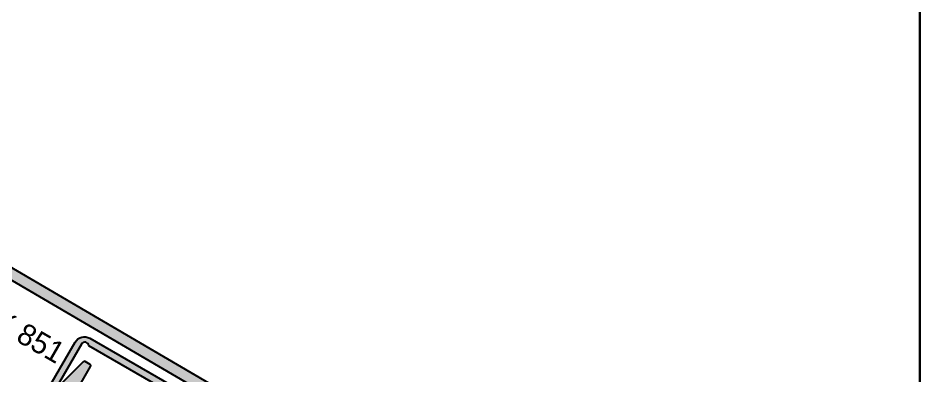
# Model space of a CAD drawing. Header units: millimetres. Extents: x -153 to 2280, y 0 to 724.
# Drawn here: x 1736 to 1820, y 526.3 to 559.6 of the extents above; entities that cross this region are included whole.
import ezdxf
from ezdxf.enums import TextEntityAlignment as Align

# ---------------------------------------------------------------- set-up
doc = ezdxf.new("R2010")
doc.units = ezdxf.units.MM
doc.header["$LTSCALE"] = 0.025
doc.header["$MEASUREMENT"] = 0
for name, color, linetype in [('FILL', 253, 'Continuous'), ('GROSSA', 8, 'Continuous'), ('MARCHIO', 7, 'Continuous'), ('TESTO', 2, 'Continuous')]:
    doc.layers.add(name, color=color, linetype=linetype)
doc.styles.add('Aluk Text', font='GOTHIC.TTF')

msp = doc.modelspace()

# ---------------------------------------------------------------- hatches: boundary and pattern name
at = {"layer": 'FILL'}
h = msp.add_hatch(color=256, dxfattribs=at)
h.dxf.hatch_style = 1
edge = h.paths.add_edge_path()
edge.add_arc((1762.602510018358, 518.1292598567215), 2, 359.9999999999992, 419.9999999999981)
edge.add_line((1763.602510018358, 519.8613106642904), (1681.468202400046, 567.9356837692142))
edge.add_arc((1682.468202400046, 569.667734576783), 2.000000000000016, 180.0000000000008, 240.00000000000028, ccw=False)
edge.add_line((1680.468202400046, 569.667734576783), (1680.468202400046, 646.9403756130283))
edge.add_arc((1681.218202400046, 646.9403756130283), 0.75, 63.6754690221843, 180, ccw=False)
edge.add_line((1681.55079363323, 647.6125980997161), (1690.206237248004, 643.3301994555098))
edge.add_line((1690.206237248004, 643.3301994555098), (1690.649692225583, 644.2264961044269))
edge.add_line((1690.649692225583, 644.2264961044269), (1681.633384866415, 648.6874370023314))
edge.add_arc((1680.968202400046, 647.3429920289557), 1.499999999999999, 63.67546902218528, 180)
edge.add_line((1679.468202400046, 647.3429920289557), (1679.468202400046, 569.667734576783))
edge.add_arc((1682.468202400046, 569.667734576783), 3, 180, 240)
edge.add_line((1680.968202400046, 567.0696583654296), (1763.102510018358, 518.9952852605059))
edge.add_arc((1762.602510018358, 518.1292598567215), 0.9999999999999912, -1.5916157281026244e-12, 59.99999999999221, ccw=False)
edge.add_line((1763.602510018358, 518.1292598567215), (1763.602510018358, 511.1292598567214))
edge.add_line((1763.602510018358, 511.1292598567215), (1764.602510018358, 511.1292598567215))
edge.add_line((1764.602510018358, 511.1292598567215), (1764.602510018358, 518.1292598567215))
h = msp.add_hatch(color=256, dxfattribs=at)
h.dxf.hatch_style = 1
edge = h.paths.add_edge_path()
edge.add_line((1759.848967424091, 512.6064917080627), (1762.561076885499, 517.3156909551458))
edge.add_arc((1762.23631735908, 517.5031909551442), 0.3749999999992208, 330.0000000002171, 473.1301023539081)
edge.add_line((1762.089009737947, 517.8480466709957), (1742.646739422985, 529.0730466709994))
edge.add_arc((1742.27443180185, 529.0281909551453), 0.3749999999998747, 6.869897646244139, 150.0000000000032)
edge.add_line((1741.949672275431, 529.2156909551452), (1739.230285071249, 524.5106899242068))
edge.add_arc((1739.112937580138, 524.2438124658775), 0.2915373242559928, -122.06933845400698, 66.26464290299998, ccw=False)
edge.add_line((1738.958147245819, 523.996761936965), (1738.635086926736, 523.4811469080844))
edge.add_line((1738.635086926736, 523.4811469080844), (1738.115814877563, 523.780948765457))
edge.add_line((1738.115814877563, 523.7809487654569), (1741.363875957848, 529.4092964849627))
edge.add_arc((1742.230016764384, 528.9094964216849), 0.999999999999996, 59.99999999999949, 150.0132268257273, ccw=False)
edge.add_line((1742.730016764384, 529.7755218254692), (1762.655812491303, 518.2713582987153))
edge.add_arc((1762.155812491303, 517.4053328949309), 1.000000000000008, -29.970815914154514, 60.000000000000284, ccw=False)
edge.add_line((1763.022092461926, 516.9057740770763), (1759.774990940736, 511.2760221874133))
edge.add_line((1759.774990940736, 511.2760221874133), (1759.255718838039, 511.5758240756884))
edge.add_line((1759.255718838039, 511.5758240756884), (1759.540326387512, 512.1136208500898))
edge.add_arc((1759.67669255547, 512.3712994865168), 0.2915373242559861, 53.77776800857288, 242.1117493655762, ccw=False)
h = msp.add_hatch(color=256, dxfattribs=at)
h.dxf.hatch_style = 1
edge = h.paths.add_edge_path()
edge.add_arc((1754.521691428723, 516.0410668823769), 0.2500000000000205, 240.00000000000682, 330.00000000000273, ccw=False)
edge.add_line((1754.396691428723, 515.8245605314307), (1749.698503613192, 518.5370605314306))
edge.add_line((1749.698503613192, 518.5370605314306), (1749.493599802624, 518.4821567208628))
edge.add_line((1749.493599802624, 518.4821567208629), (1749.438695992057, 518.6870605314307))
edge.add_line((1749.438695992057, 518.6870605314306), (1744.740508176526, 521.3995605314304))
edge.add_arc((1744.865508176526, 521.6160668823766), 0.2500000000000063, 150.0000000000023, 240.0000000000084, ccw=False)
edge.add_line((1744.64900182558, 521.7410668823766), (1745.27400182558, 522.8235986371075))
edge.add_arc((1745.057495474634, 522.9485986371075), 0.2500000000000276, 329.9999999999999, 419.9999999999938)
edge.add_line((1745.182495474634, 523.1651049880536), (1741.891598940253, 525.0651049880535))
edge.add_arc((1742.016598940253, 525.2816113389997), 0.2500000000000347, 150.0000000000027, 239.9999999999971, ccw=False)
edge.add_line((1741.800092589307, 525.4066113389997), (1742.800092589307, 527.1386621465685))
edge.add_arc((1742.670188778739, 527.2136621465685), 0.1500000000000564, 330.00000000003, 420.0000000000152)
edge.add_line((1742.745188778739, 527.3435659571362), (1742.291500848298, 527.6055028059048))
edge.add_arc((1742.216500848298, 527.4755989953371), 0.1500000000000252, 59.9999999999855, 134.9999999999846)
edge.add_line((1742.11043483112, 527.5816650125153), (1739.702849402874, 525.1740795842692))
edge.add_line((1739.702849402873, 525.1740795842691), (1739.564067586356, 524.9337024268947))
edge.add_line((1739.564067586356, 524.9337024268947), (1739.747080288249, 524.2506897250025))
edge.add_line((1739.747080288249, 524.2506897250025), (1739.510862104766, 523.8415478295385))
edge.add_arc((1739.380958294198, 523.9165478295386), 0.1500000000000006, 239.9999999999707, 329.9999999999801, ccw=False)
edge.add_line((1739.305958294198, 523.786644018971), (1739.067801308157, 523.9241440189709))
edge.add_arc((1739.030301308157, 523.8591921136871), 0.07500000000000029, 59.99999999998008, 149.9999999999855)
edge.add_line((1738.965349402873, 523.8966921136871), (1738.740349402874, 523.5069806819843))
edge.add_arc((1738.805301308157, 523.4694806819841), 0.07500000000004761, 150.000000000026, 239.9999999999909)
edge.add_line((1738.767801308157, 523.4045287767003), (1740.294489749923, 522.5230947938783))
edge.add_arc((1740.369489749923, 522.6529986044459), 0.1500000000000375, 239.9999999999882, 284.9999999999908)
edge.add_line((1740.408312606688, 522.5081097305025), (1740.766391624764, 522.6040567142225))
edge.add_arc((1740.727568767999, 522.7489455881657), 0.150000000000003, 285.0000000000279, 330.0000000000192)
edge.add_line((1740.857472578566, 522.6739455881658), (1740.876406561388, 522.7067402084032))
edge.add_arc((1740.746502750821, 522.7817402084032), 0.1500000000000531, 330.0000000000105, 420.0000000000178)
edge.add_line((1740.821502750821, 522.911644018971), (1740.431791319118, 523.1366440189709))
edge.add_arc((1740.506791319118, 523.2665478295386), 0.1500000000000129, 149.9999999999902, 239.9999999999828, ccw=False)
edge.add_line((1740.37688750855, 523.3415478295385), (1740.87688750855, 524.207573233323))
edge.add_arc((1741.093393859496, 524.082573233323), 0.2499999999999959, 59.99999999999949, 149.9999999999995, ccw=False)
edge.add_line((1741.218393859496, 524.2990795842692), (1743.81647007085, 522.7990795842692))
edge.add_arc((1743.69147007085, 522.582573233323), 0.2500000000000082, -29.999999999994486, 60.00000000000108, ccw=False)
edge.add_line((1743.907976421796, 522.457573233323), (1743.407976421796, 521.5915478295385))
edge.add_arc((1743.278072611228, 521.6665478295386), 0.1500000000000214, 240.00000000000972, 330.0000000000098, ccw=False)
edge.add_line((1743.203072611228, 521.5366440189708), (1742.813361179525, 521.7616440189709))
edge.add_arc((1742.738361179525, 521.6317402084032), 0.1499999999999579, 60.00000000000828, 150.0000000000043)
edge.add_line((1742.608457368957, 521.7067402084033), (1742.564523386135, 521.6306443179767))
edge.add_arc((1742.694427196703, 521.5556443179765), 0.1500000000000044, 149.9999999999558, 194.9999999999607)
edge.add_line((1742.54953832276, 521.5168214612113), (1742.627184036291, 521.2270437133238))
edge.add_arc((1742.772072910234, 521.2658665700894), 0.1500000000001633, 195.0000000000677, 240.0000000000692)
edge.add_line((1742.697072910234, 521.1359627595216), (1755.190126695015, 513.9230947938784))
edge.add_arc((1755.265126695015, 514.052998604446), 0.1500000000000517, 239.9999999999788, 284.9999999999789)
edge.add_line((1755.303949551781, 513.9081097305026), (1755.593727299667, 513.9857554440333))
edge.add_arc((1755.554904442902, 514.1306443179767), 0.1500000000000104, 285.0000000000384, 330.0000000000387)
edge.add_line((1755.68480825347, 514.0556443179768), (1755.728742236292, 514.1317402084032))
edge.add_arc((1755.598838425724, 514.2067402084033), 0.1499999999999054, 329.9999999999779, 419.9999999999853)
edge.add_line((1755.673838425724, 514.3366440189709), (1755.284126994021, 514.5616440189709))
edge.add_arc((1755.359126994021, 514.6915478295385), 0.1500000000000129, 149.9999999999902, 239.9999999999828, ccw=False)
edge.add_line((1755.229223183453, 514.7665478295386), (1755.729223183453, 515.6325732333231))
edge.add_arc((1755.945729534399, 515.5075732333231), 0.2499999999999959, 59.99999999999949, 149.9999999999995, ccw=False)
edge.add_line((1756.070729534399, 515.7240795842691), (1758.66345151677, 514.2271708498135))
edge.add_arc((1758.53845151677, 514.0106644988675), 0.249999999999994, -29.999999999997726, 60.00000000000671, ccw=False)
edge.add_line((1758.754957867716, 513.8856644988675), (1758.254957867716, 513.019639095083))
edge.add_arc((1758.125054057149, 513.094639095083), 0.1499999999999968, 240.00000000000028, 330.0000000000043, ccw=False)
edge.add_line((1758.050054057149, 512.9647352845153), (1757.660342625446, 513.1897352845153))
edge.add_arc((1757.585342625445, 513.0598314739476), 0.1499999999999968, 60.00000000000431, 150.0000000000137)
edge.add_line((1757.455438814878, 513.1348314739475), (1757.436504832056, 513.1020368537102))
edge.add_arc((1757.566408642624, 513.0270368537102), 0.1500000000000176, 150.000000000034, 195.0000000000265)
edge.add_line((1757.42151976868, 512.9882139969449), (1757.5174667524, 512.6301349788691))
edge.add_arc((1757.662355626343, 512.6689578356345), 0.1500000000000057, 195.0000000000107, 240.0000000000191)
edge.add_line((1757.587355626343, 512.5390540250668), (1759.114044068109, 511.6576200422448))
edge.add_arc((1759.151544068109, 511.7225719475286), 0.07500000000002681, 239.9999999999667, 329.9999999999761)
edge.add_line((1759.216495973393, 511.6850719475286), (1759.441495973393, 512.0747833792315))
edge.add_arc((1759.376544068109, 512.1122833792315), 0.07499999999995627, 329.9999999999732, 419.9999999999826)
edge.add_line((1759.414044068109, 512.1772352845153), (1759.175887082068, 512.3147352845153))
edge.add_arc((1759.250887082068, 512.444639095083), 0.1499999999999968, 150.000000000009, 240.00000000000432, ccw=False)
edge.add_line((1759.120983271501, 512.519639095083), (1759.357201454983, 512.928780990547))
edge.add_line((1759.357201454983, 512.9287809905469), (1760.040214156876, 513.1117936924392))
edge.add_line((1760.040214156876, 513.1117936924392), (1760.178995973393, 513.3521708498135))
edge.add_line((1760.178995973393, 513.3521708498135), (1761.040373518081, 516.5668756110891))
edge.add_arc((1760.798892061509, 516.6315803723649), 0.2499999999999765, 345.0000000000007, 420.0000000000035)
edge.add_line((1760.923892061509, 516.8480867233109), (1760.536656597527, 517.0716572226806))
edge.add_arc((1760.461656597527, 516.941753412113), 0.1499999999999172, 60.00000000002436, 150.0000000000271)
edge.add_line((1760.331752786959, 517.016753412113), (1759.331752786959, 515.2847026045441))
edge.add_arc((1759.115246436013, 515.4097026045441), 0.2500000000000205, 240.00000000000108, 330.00000000000273, ccw=False)
edge.add_line((1758.990246436013, 515.193196253598), (1755.704704130615, 517.0901049880536))
edge.add_arc((1755.579704130615, 516.8735986371075), 0.2499999999999817, 60.00000000000509, 150.0000000000055)
edge.add_line((1755.363197779669, 516.9985986371075), (1754.738197779669, 515.9160668823769))

# ---------------------------------------------------------------- linework, layer by layer
at = {"layer": 'GROSSA'}
for points in [[(1764.602510018358, 518.1292598567215, 0.2679491924311188), (1763.602510018358, 519.8613106642904), (1681.468202400046, 567.9356837692142, -0.267949192431121), (1680.468202400046, 569.667734576783), (1680.468202400046, 646.9403756130283, -0.5561616287088139), (1681.55079363323, 647.6125980997161), (1690.206237248004, 643.3301994555098), (1690.649692225583, 644.2264961044269), (1681.633384866415, 648.6874370023314, 0.5561616287088166), (1679.468202400046, 647.3429920289557), (1679.468202400046, 569.667734576783, 0.2679491924311221), (1680.968202400046, 567.0696583654296), (1763.102510018358, 518.995285260506, -0.2679491924310966), (1763.602510018358, 518.1292598567215), (1763.602510018358, 511.1292598567215), (1764.602510018358, 511.1292598567215)], [(1759.848967424091, 512.6064917080627), (1762.561076885499, 517.3156909551459, 0.7207592200530415), (1762.089009737947, 517.8480466709957), (1742.646739422985, 529.0730466709994, 0.7207592200534798), (1741.949672275431, 529.2156909551452), (1739.230285071249, 524.5106899242068, -1.075506706590505), (1738.958147245819, 523.996761936965), (1738.635086926736, 523.4811469080844), (1738.115814877563, 523.7809487654569), (1741.363875957848, 529.4092964849627, -0.4142811788749139), (1742.730016764384, 529.7755218254692), (1762.655812491303, 518.2713582987154, -0.4140643826233402), (1763.022092461926, 516.9057740770763), (1759.774990940736, 511.2760221874133), (1759.255718838039, 511.5758240756884), (1759.540326387512, 512.1136208500898, -1.07550670659048)]]:
    msp.add_lwpolyline(points, format="xyb", close=True, dxfattribs=at)
msp.add_lwpolyline([(1741.800092589307, 525.4066113389997), (1742.800092589307, 527.1386621465685, 0.4142135623730795), (1742.745188778739, 527.3435659571362), (1742.291500848298, 527.6055028059048, 0.3394542588633896), (1742.11043483112, 527.5816650125153), (1739.702849402873, 525.1740795842691)], format="xyb", dxfattribs=at)
at = {"layer": 'MARCHIO'}
for points in [[(1610.00000178065, 397.0000004756924), (1610.00000178065, 694.0000004756923), (1820.00000178065, 694.0000004756923), (1820.00000178065, 397.0000004756924)], [(1610.000002465813, 397.0000008601816), (1610.000002465813, 694.0000008601814), (1820.000002465813, 694.0000008601814), (1820.000002465813, 397.0000008601816)], [(1820.000003056764, 693.9999994246718), (1610.000003056764, 693.9999994246718), (1610.000003056764, 396.9999994246719), (1820.000003056764, 396.9999994246719)]]:
    msp.add_lwpolyline(points, close=True, dxfattribs=at)

# ---------------------------------------------------------------- texts
at = {"layer": 'TESTO', "style": 'Aluk Text'}
msp.add_text('K 851', height=2, rotation=329.9999999999999, dxfattribs=at).set_placement((1737.084156053471, 529.9570541987592), align=Align.MIDDLE)

doc.saveas('drawing.dxf')
